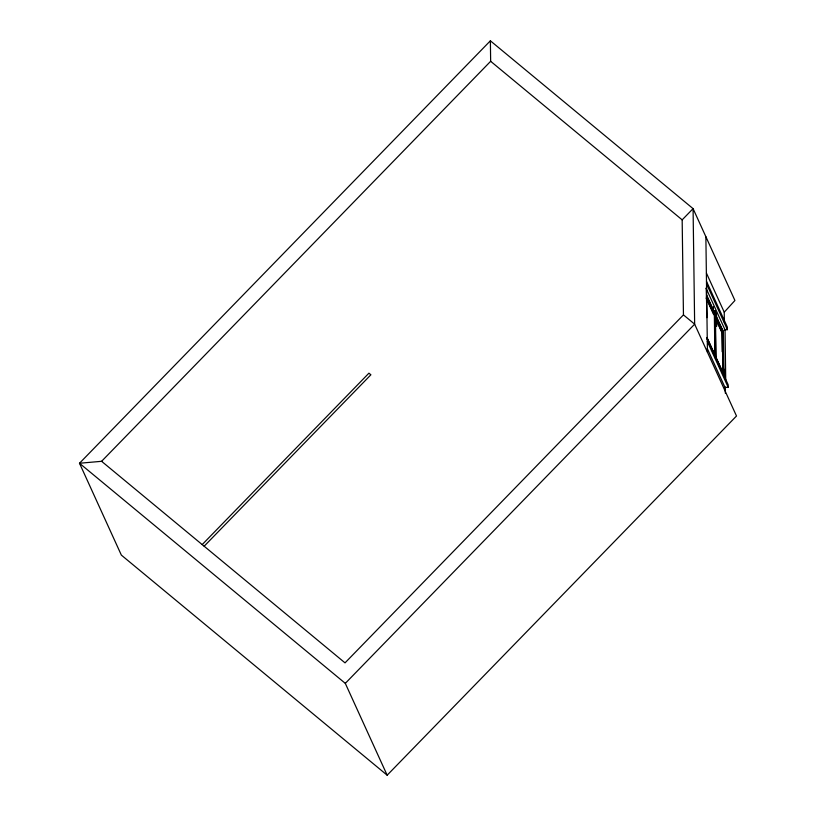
<?xml version="1.0" encoding="UTF-8"?>
<svg xmlns="http://www.w3.org/2000/svg" width="816" height="816" viewBox="0 0 816 816"><rect width="100%" height="100%" fill="white"/><g stroke="black" fill="none" stroke-linecap="round" stroke-linejoin="round"><path stroke-width="1.22" d="M724.373 322.33L724.241 312.191L734.93 300.492L693.08 208.641L490.375 40.8L79.499 463.253L121.349 555.104L387.161 775.2L736.501 416.007L694.651 324.166L693.08 208.641L682.166 219.861L683.451 314.894L345.025 662.867L101.602 461.305L79.499 463.253L345.301 683.359L387.161 775.2M101.602 461.305L490.651 61.292L490.375 40.8M202.195 544.598L368.934 373.167L370.892 374.789L204.153 546.22M345.301 683.359L694.651 324.166L683.451 314.894M715.275 324.788L715.714 357.133L714.928 357.194L714.306 310.835L715.081 310.774L715.408 313.844L714.826 312.559L715.601 312.487L716.479 314.415L716.642 326.002L715.856 326.074L714.979 324.146L714.826 312.559M715.703 314.486L716.479 314.415M714.979 324.146L715.765 324.074L716.642 326.002M724.271 329.929L727.393 329.654L727.362 327.114L706.483 281.306M716.132 316.802L723.374 331.806L723.965 375.268L707.095 338.242M706.962 337.436L723.262 373.218L722.711 332.653L721.925 332.724L722.191 351.737M715.224 357.836L716.009 357.765L715.571 325.431M707.095 338.63L728.137 384.703L728.178 387.243L725.047 387.518L707.299 348.575M490.651 61.292L682.166 219.861M706.462 273.176L724.241 312.191M706.503 283.815L727.393 329.654M706.574 288.711L706.207 287.905L706.972 317.669M706.248 288.609L725.047 329.858L725.73 379.909M714.306 310.835L714.592 311.477M706.503 294.78L714.408 312.14M715.989 315.608L723.374 331.806M706.636 295.973L714.541 313.324M706.411 296.871L714.296 314.191M715.877 317.648L722.711 332.653M709.543 304.144L710.603 306.459M706.544 298.064L714.428 315.374M716.54 319.994L722.323 332.683L722.854 371.984M706.146 298.095L713.51 314.252M716.142 320.025L721.405 331.561M707.227 339.436L714.082 354.47M715.132 356.786L723.047 374.146M707.299 341.425L728.178 387.243M725.016 369.209L725.149 379.348M725.251 386.947L725.342 393.292M722.986 331.847L723.557 374.065M722.578 359.234L722.609 361.712M715.601 312.487L715.765 324.074M715.081 310.774L715.224 321.31M714.694 318.995L715.193 355.337M705.871 236.711L707.441 352.237M713.306 307.061L713.398 308.55L713.306 307.061"/></g></svg>
